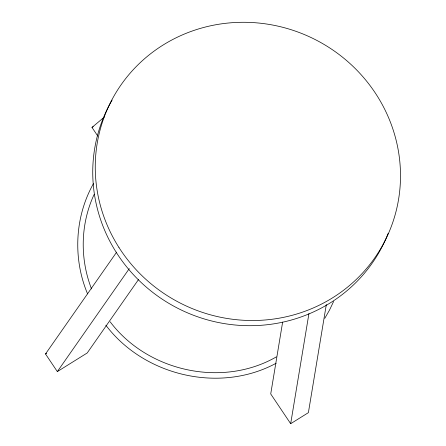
<?xml version="1.0" encoding="UTF-8"?>
<svg xmlns="http://www.w3.org/2000/svg" width="446" height="446" viewBox="0 0 446 446"><rect width="100%" height="100%" fill="white"/><g stroke="black" fill="none" stroke-linecap="round" stroke-linejoin="round"><path stroke-width="0.67" d="M282.636 322.118L270.722 393.946L290.675 423.7L308.387 412.662L326.316 304.573M290.675 423.7L308.944 313.56M94.151 194.384C80.419 223.97 79.728 258.463 91.525 288.919M333.591 301.507L329.51 310.082L324.788 318.316M93.459 183.613C74.672 216.901 72.776 258.741 87.583 293.881M138.489 279.581L87.21 352.976L57.333 371.596L45.503 353.962L116.657 252.124M57.333 371.596L129.279 268.62M97.746 136.008L91.993 127.428L104.174 117.186M91.993 127.428L93.175 126.692M45.503 353.962L46.674 353.232M276.347 356.884C222.147 388.059 147.604 371.479 110.19 321.845M276.169 363.228C219.895 393.718 144.197 375.989 105.836 325.195M388.115 233.442A153.68 148.022 25.8 0 1 180.998 309.881A153.68 148.022 25.8 0 1 112.091 100.127M118.965 247.491A153.68 148.022 25.8 0 0 383.097 244.408A153.68 148.022 25.8 0 0 241.57 22.3A153.68 148.022 25.8 0 0 118.965 247.491"/></g></svg>
